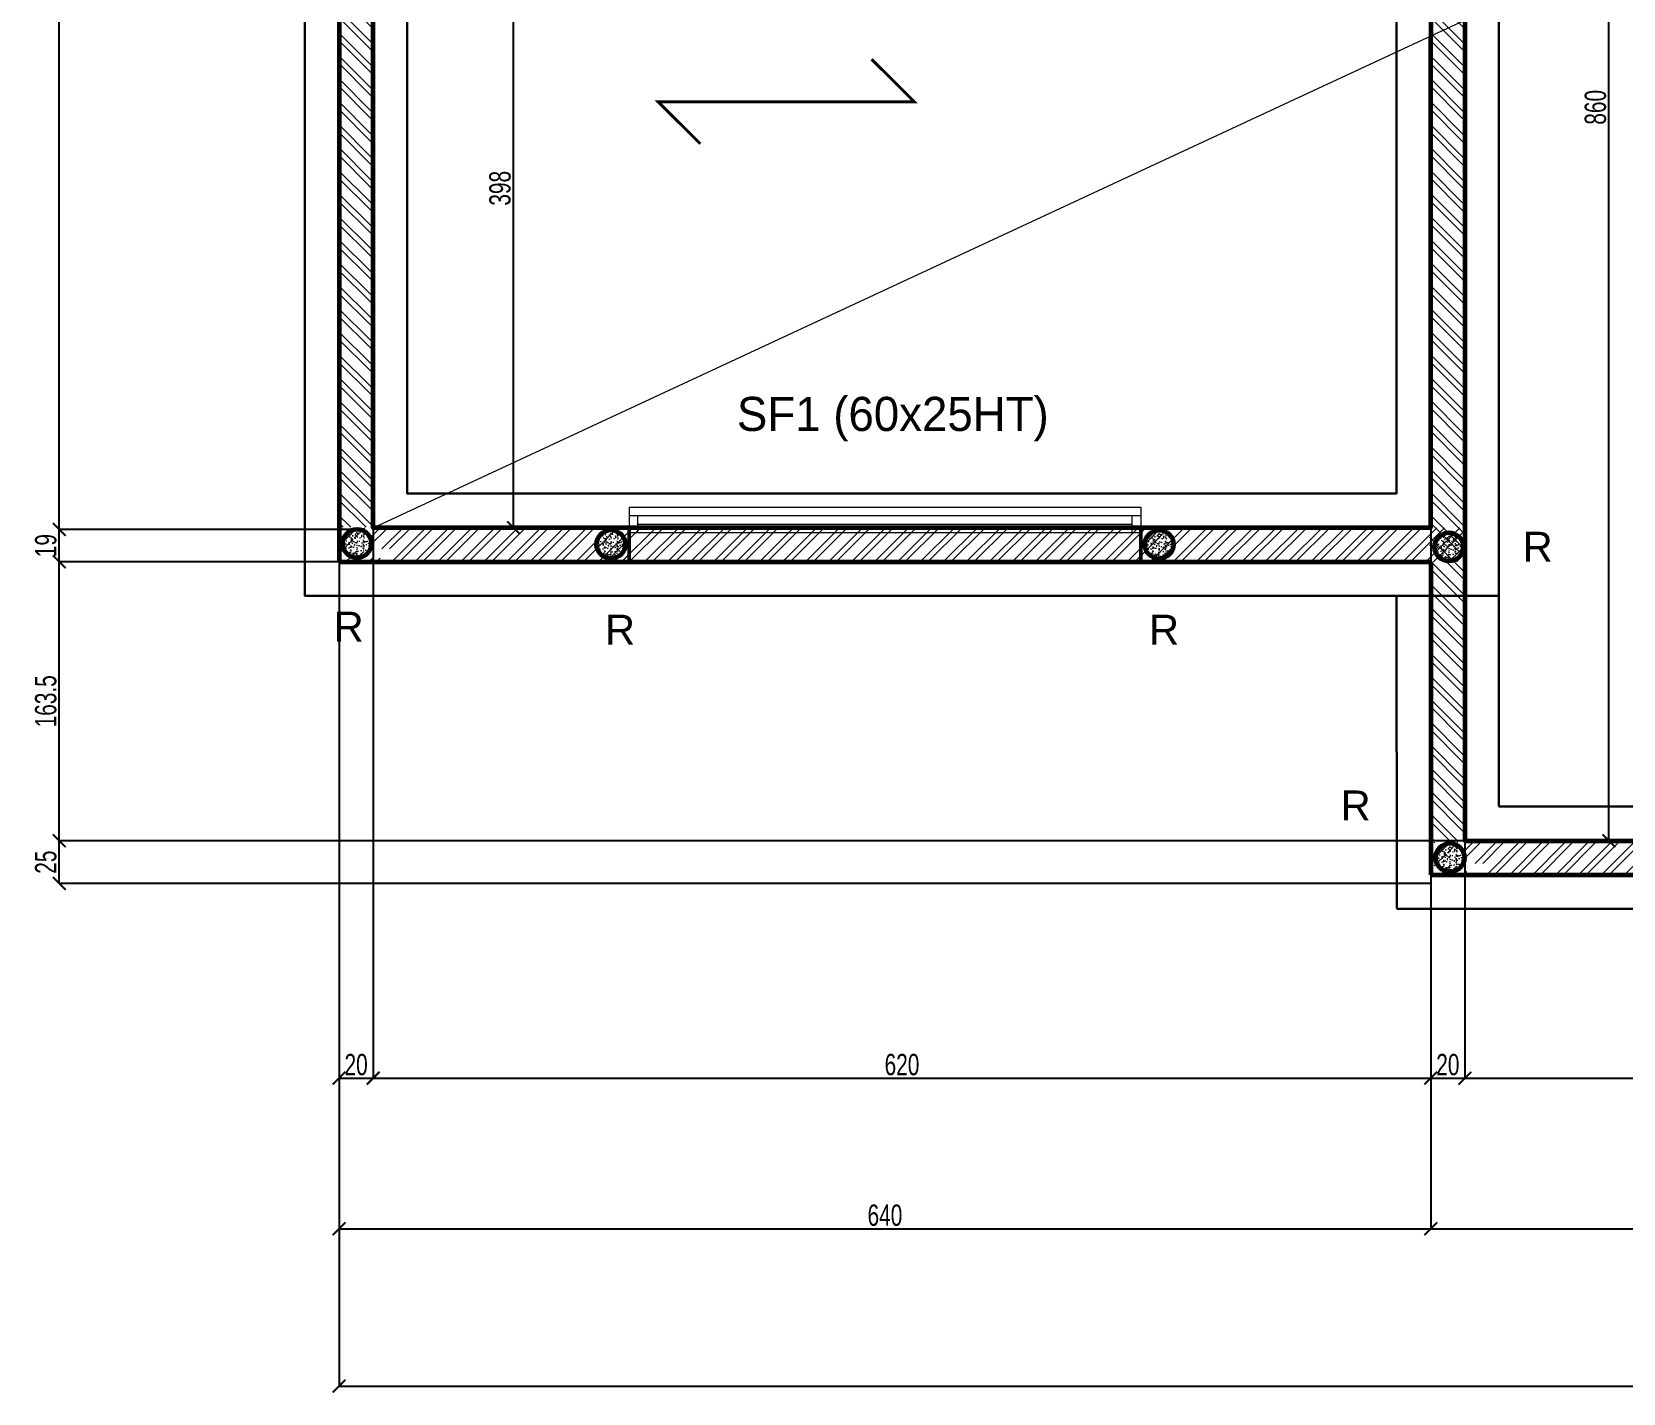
# Model space of a CAD drawing. Header units: metres. Extents: x -12536 to 12621, y -17191 to 9596.
# Drawn here: x -5412 to -4479, y 6097 to 6895 of the extents above; entities that cross this region are included whole.
import ezdxf

# ---------------------------------------------------------------- set-up
doc = ezdxf.new("R2010")
doc.units = ezdxf.units.M
doc.header["$MEASUREMENT"] = 0
doc.header["$PDMODE"] = 2
doc.header["$PDSIZE"] = 0.25
doc.linetypes.add('ACAD_ISO09W100', pattern=[45, 24, -3, 6, -3, 6, -3])
for name, color, linetype, lineweight in [('B-COT', 1, 'Continuous', 18), ('B-HAC', 8, 'Continuous', 9), ('B-HACH', 8, 'Continuous', 9), ('B-TEXT-NIVEAU', 3, 'Continuous', 20), ('B-TITRE POTEAUX', 7, 'Continuous', 60), ('B-VOILE-BA', 7, 'Continuous', 60), ('DALLE', 5, 'Continuous', 9)]:
    doc.layers.add(name, color=color, linetype=linetype, lineweight=lineweight)
for name, color, linetype in [('B-HATCH-RELEVE', 7, 'Continuous'), ('Calque commun', 7, 'Continuous'), ('Layer5', 7, 'Continuous')]:
    doc.layers.add(name, color=color, linetype=linetype)
doc.styles.add('Arial', font='arial.ttf', dxfattribs={"height": 0.128})
doc.styles.add('Century Gothic4', font='GOTHIC.TTF', dxfattribs={"height": 0.4})
doc.styles.add('TEXTE', font='arial.ttf', dxfattribs={"width": 0.7})
doc.dimstyles.new('COT 50', dxfattribs={"dimscale": 0.05, "dimtxt": 250, "dimasz": 150, "dimexe": 1, "dimexo": 2, "dimgap": 30, "dimtad": 1, "dimdec": 1, "dimrnd": 0.5, "dimzin": 12, "dimdsep": 46, "dimtxsty": 'TEXTE', "dimblk1": 'ARCHTICK', "dimblk2": 'ARCHTICK', "dimsah": 1, "dimcen": 0, "dimdle": 1.5, "dimclrd": 1, "dimclre": 1, "dimclrt": 3, "dimadec": 0, "dimazin": 0, "dimtfac": 1, "dimtdec": 1, "dimtmove": 0, "dimatfit": 3, "dimldrblk": 'ARCHTICK', "dimfxl": 1, "dimtolj": 1, "dimtzin": 0, "dimarcsym": 0})

# ---------------------------------------------------------------- blocks, each defined once
blk = doc.blocks.new('@PRES_1_$$_1-29')
at = {"layer": 'Calque commun', "color": 5, "linetype": 'Continuous', "lineweight": 5}
for p, q in [((0, 0.32), (3, 0.32)), ((3, 0.15), (0, 0.15)), ((0.05, 0.05), (0.05, 0.15)), ((0.05, 0.1), (2.95, 0.1)), ((2.95, 0.15), (2.95, 0.05)), ((3, 0.05), (0, 0.05)), ((0, 0), (3, 0))]:
    blk.add_line(p, q, dxfattribs=at)
blk = doc.blocks.new('@PRES_1_$$_1-30')
at = {"layer": 'Calque commun', "color": 7, "linetype": 'Continuous', "lineweight": 5}
blk.add_line((0, 0), (0, 0.32), dxfattribs=at)
blk = doc.blocks.new('@PRES_1_$$_1-31')
at = {"layer": 'Calque commun', "color": 7, "linetype": 'Continuous', "lineweight": 5}
blk.add_line((0, 0), (0, 0.32), dxfattribs=at)
blk = doc.blocks.new('INTER_2D_COMB11')
at = {"layer": 'Layer5', "color": 0, "linetype": 'ByBlock', "lineweight": -2}
for name in ['@PRES_1_$$_1-29', '@PRES_1_$$_1-30']:
    blk.add_blockref(name, (0, 0), dxfattribs=at)
at = {"layer": 'Layer5', "color": 0, "linetype": 'ByBlock', "lineweight": -2, "extrusion": (0, 0, -1), "xscale": -1, "yscale": -1, "zscale": -1, "rotation": 180}
blk.add_blockref('@PRES_1_$$_1-31', (-3, 0), dxfattribs=at)
blk = doc.blocks.new('PLACED_COMB11')
at = {"layer": 'Layer5', "color": 0, "linetype": 'ByBlock', "lineweight": -2}
blk.add_blockref('INTER_2D_COMB11', (0, 0), dxfattribs=at)
blk = doc.blocks.new('_ArchTick')
at = {"color": 0, "linetype": 'ByBlock', "const_width": 0.15}
blk.add_lwpolyline([(-0.5, -0.5), (0.5, 0.5)], dxfattribs=at)
blk = doc.blocks.new('*D832')
at = {"layer": 'B-HATCH-RELEVE', "color": 1, "lineweight": -2, "transparency": 16777216}
for p, q in [((-5231.76, 6647.44), (-5231.76, 6281.54)), ((-5211.76, 6647.44), (-5211.76, 6281.54)), ((-5231.84, 6281.59), (-5211.69, 6281.59))]:
    blk.add_line(p, q, dxfattribs=at)
at = {"layer": 'Defpoints', "color": 0, "transparency": 16777216}
for p in [(-5231.76, 6647.54), (-5211.76, 6647.54), (-5211.76, 6281.59)]:
    blk.add_point(p, dxfattribs=at)
at = {"layer": 'B-HATCH-RELEVE', "color": 1, "lineweight": -2, "transparency": 16777216, "xscale": 7.5, "yscale": 7.5, "zscale": 7.5, "rotation": 180}
blk.add_blockref('_ArchTick', (-5231.76, 6281.59), dxfattribs=at)
at = {"layer": 'B-HATCH-RELEVE', "color": 1, "lineweight": -2, "transparency": 16777216, "xscale": 7.5, "yscale": 7.5, "zscale": 7.5}
blk.add_blockref('_ArchTick', (-5211.76, 6281.59), dxfattribs=at)
at = {"layer": 'B-HATCH-RELEVE', "color": 3, "transparency": 16777216, "insert": (-5221.76, 6289.47), "char_height": 12.5, "attachment_point": 5, "style": 'TEXTE'}
blk.add_mtext('\\A1;20', dxfattribs=at)
blk = doc.blocks.new('*D833')
at = {"layer": 'B-HATCH-RELEVE', "color": 1, "lineweight": -2, "transparency": 16777216}
for p, q in [((-5211.76, 6647.44), (-5211.76, 6281.54)), ((-4591.76, 6604.15), (-4591.76, 6281.54)), ((-5211.84, 6281.59), (-4591.69, 6281.59))]:
    blk.add_line(p, q, dxfattribs=at)
at = {"layer": 'Defpoints', "color": 0, "transparency": 16777216}
for p in [(-5211.76, 6647.54), (-4591.76, 6604.25), (-4591.76, 6281.59)]:
    blk.add_point(p, dxfattribs=at)
at = {"layer": 'B-HATCH-RELEVE', "color": 1, "lineweight": -2, "transparency": 16777216, "xscale": 7.5, "yscale": 7.5, "zscale": 7.5, "rotation": 180}
blk.add_blockref('_ArchTick', (-5211.76, 6281.59), dxfattribs=at)
at = {"layer": 'B-HATCH-RELEVE', "color": 1, "lineweight": -2, "transparency": 16777216, "xscale": 7.5, "yscale": 7.5, "zscale": 7.5}
blk.add_blockref('_ArchTick', (-4591.76, 6281.59), dxfattribs=at)
at = {"layer": 'B-HATCH-RELEVE', "color": 3, "transparency": 16777216, "insert": (-4901.76, 6289.47), "char_height": 12.5, "attachment_point": 5, "style": 'TEXTE'}
blk.add_mtext('\\A1;620', dxfattribs=at)
blk = doc.blocks.new('*D834')
at = {"layer": 'B-HATCH-RELEVE', "color": 1, "lineweight": -2, "transparency": 16777216}
for p, q in [((-4571.76, 6608.41), (-4571.76, 6281.54)), ((-4591.76, 6604.15), (-4591.76, 6281.54)), ((-4591.84, 6281.59), (-4571.69, 6281.59))]:
    blk.add_line(p, q, dxfattribs=at)
at = {"layer": 'Defpoints', "color": 0, "transparency": 16777216}
for p in [(-4571.76, 6608.51), (-4591.76, 6604.25), (-4571.76, 6281.59)]:
    blk.add_point(p, dxfattribs=at)
at = {"layer": 'B-HATCH-RELEVE', "color": 1, "lineweight": -2, "transparency": 16777216, "xscale": 7.5, "yscale": 7.5, "zscale": 7.5, "rotation": 180}
blk.add_blockref('_ArchTick', (-4591.76, 6281.59), dxfattribs=at)
at = {"layer": 'B-HATCH-RELEVE', "color": 1, "lineweight": -2, "transparency": 16777216, "xscale": 7.5, "yscale": 7.5, "zscale": 7.5}
blk.add_blockref('_ArchTick', (-4571.76, 6281.59), dxfattribs=at)
at = {"layer": 'B-HATCH-RELEVE', "color": 3, "transparency": 16777216, "insert": (-4581.76, 6289.47), "char_height": 12.5, "attachment_point": 5, "style": 'TEXTE'}
blk.add_mtext('\\A1;20', dxfattribs=at)
blk = doc.blocks.new('*D835')
at = {"layer": 'B-HATCH-RELEVE', "color": 1, "lineweight": -2, "transparency": 16777216}
for p, q in [((-4571.76, 6608.41), (-4571.76, 6281.54)), ((-3951.76, 6584.03), (-3951.76, 6281.54)), ((-4571.84, 6281.59), (-3951.69, 6281.59))]:
    blk.add_line(p, q, dxfattribs=at)
at = {"layer": 'Defpoints', "color": 0, "transparency": 16777216}
for p in [(-4571.76, 6608.51), (-3951.76, 6584.13), (-3951.76, 6281.59)]:
    blk.add_point(p, dxfattribs=at)
at = {"layer": 'B-HATCH-RELEVE', "color": 1, "lineweight": -2, "transparency": 16777216, "xscale": 7.5, "yscale": 7.5, "zscale": 7.5, "rotation": 180}
blk.add_blockref('_ArchTick', (-4571.76, 6281.59), dxfattribs=at)
at = {"layer": 'B-HATCH-RELEVE', "color": 1, "lineweight": -2, "transparency": 16777216, "xscale": 7.5, "yscale": 7.5, "zscale": 7.5}
blk.add_blockref('_ArchTick', (-3951.76, 6281.59), dxfattribs=at)
at = {"layer": 'B-HATCH-RELEVE', "color": 3, "transparency": 16777216, "insert": (-4261.76, 6289.47), "char_height": 12.5, "attachment_point": 5, "style": 'TEXTE'}
blk.add_mtext('\\A1;620', dxfattribs=at)
blk = doc.blocks.new('*D839')
at = {"layer": 'B-HATCH-RELEVE', "color": 1, "lineweight": -2, "transparency": 16777216}
for p, q in [((-5231.76, 6584.18), (-5231.76, 6193.25)), ((-4591.76, 6400.64), (-4591.76, 6193.25)), ((-5231.84, 6193.3), (-4591.69, 6193.3))]:
    blk.add_line(p, q, dxfattribs=at)
at = {"layer": 'Defpoints', "color": 0, "transparency": 16777216}
for p in [(-5231.76, 6584.28), (-4591.76, 6400.74), (-4591.76, 6193.3)]:
    blk.add_point(p, dxfattribs=at)
at = {"layer": 'B-HATCH-RELEVE', "color": 1, "lineweight": -2, "transparency": 16777216, "xscale": 7.5, "yscale": 7.5, "zscale": 7.5, "rotation": 180}
blk.add_blockref('_ArchTick', (-5231.76, 6193.3), dxfattribs=at)
at = {"layer": 'B-HATCH-RELEVE', "color": 1, "lineweight": -2, "transparency": 16777216, "xscale": 7.5, "yscale": 7.5, "zscale": 7.5}
blk.add_blockref('_ArchTick', (-4591.76, 6193.3), dxfattribs=at)
at = {"layer": 'B-HATCH-RELEVE', "color": 3, "transparency": 16777216, "insert": (-4911.76, 6201.18), "char_height": 12.5, "attachment_point": 5, "style": 'TEXTE'}
blk.add_mtext('\\A1;640', dxfattribs=at)
blk = doc.blocks.new('*D840')
at = {"layer": 'B-HATCH-RELEVE', "color": 1, "lineweight": -2, "transparency": 16777216}
for p, q in [((-4591.76, 6400.64), (-4591.76, 6193.25)), ((-3931.76, 6400.64), (-3931.76, 6193.25)), ((-4591.84, 6193.3), (-3931.69, 6193.3))]:
    blk.add_line(p, q, dxfattribs=at)
at = {"layer": 'Defpoints', "color": 0, "transparency": 16777216}
for p in [(-4591.76, 6400.74), (-3931.76, 6400.74), (-3931.76, 6193.3)]:
    blk.add_point(p, dxfattribs=at)
at = {"layer": 'B-HATCH-RELEVE', "color": 1, "lineweight": -2, "transparency": 16777216, "xscale": 7.5, "yscale": 7.5, "zscale": 7.5, "rotation": 180}
blk.add_blockref('_ArchTick', (-4591.76, 6193.3), dxfattribs=at)
at = {"layer": 'B-HATCH-RELEVE', "color": 1, "lineweight": -2, "transparency": 16777216, "xscale": 7.5, "yscale": 7.5, "zscale": 7.5}
blk.add_blockref('_ArchTick', (-3931.76, 6193.3), dxfattribs=at)
at = {"layer": 'B-HATCH-RELEVE', "color": 3, "transparency": 16777216, "insert": (-4261.76, 6201.18), "char_height": 12.5, "attachment_point": 5, "style": 'TEXTE'}
blk.add_mtext('\\A1;660', dxfattribs=at)
blk = doc.blocks.new('*D842')
at = {"layer": 'B-HATCH-RELEVE', "color": 1, "lineweight": -2, "transparency": 16777216}
for p, q in [((-3291.76, 6716.64), (-3291.76, 6101)), ((-5231.76, 6584.18), (-5231.76, 6101)), ((-5231.84, 6101.05), (-3291.69, 6101.05))]:
    blk.add_line(p, q, dxfattribs=at)
at = {"layer": 'Defpoints', "color": 0, "transparency": 16777216}
for p in [(-3291.76, 6716.74), (-5231.76, 6584.28), (-3291.76, 6101.05)]:
    blk.add_point(p, dxfattribs=at)
at = {"layer": 'B-HATCH-RELEVE', "color": 1, "lineweight": -2, "transparency": 16777216, "xscale": 7.5, "yscale": 7.5, "zscale": 7.5, "rotation": 180}
blk.add_blockref('_ArchTick', (-5231.76, 6101.05), dxfattribs=at)
at = {"layer": 'B-HATCH-RELEVE', "color": 1, "lineweight": -2, "transparency": 16777216, "xscale": 7.5, "yscale": 7.5, "zscale": 7.5}
blk.add_blockref('_ArchTick', (-3291.76, 6101.05), dxfattribs=at)
at = {"layer": 'B-HATCH-RELEVE', "color": 3, "transparency": 16777216, "insert": (-4261.76, 6108.94), "char_height": 12.5, "attachment_point": 5, "style": 'TEXTE'}
blk.add_mtext('\\A1;1940', dxfattribs=at)
blk = doc.blocks.new('*D843')
at = {"layer": 'B-HATCH-RELEVE', "color": 1, "lineweight": -2, "transparency": 16777216}
for p, q in [((-4571.86, 6420.74), (-5395.83, 6420.74)), ((-5395.78, 6395.62), (-5395.78, 6420.81)), ((-4591.86, 6395.69), (-5395.83, 6395.69))]:
    blk.add_line(p, q, dxfattribs=at)
at = {"layer": 'Defpoints', "color": 0, "transparency": 16777216}
for p in [(-5395.78, 6420.74), (-4571.76, 6420.74), (-4591.76, 6395.69)]:
    blk.add_point(p, dxfattribs=at)
at = {"layer": 'B-HATCH-RELEVE', "color": 1, "lineweight": -2, "transparency": 16777216, "xscale": 7.5, "yscale": 7.5, "zscale": 7.5}
for p, rotation in [((-5395.78, 6420.74), 90), ((-5395.78, 6395.69), 270)]:
    blk.add_blockref('_ArchTick', p, dxfattribs=dict(at, rotation=rotation))
at = {"layer": 'B-HATCH-RELEVE', "color": 3, "transparency": 16777216, "insert": (-5403.66, 6408.22), "char_height": 12.5, "attachment_point": 5, "rotation": 90, "style": 'TEXTE'}
blk.add_mtext('\\A1;25', dxfattribs=at)
blk = doc.blocks.new('*D844')
at = {"layer": 'B-HATCH-RELEVE', "color": 1, "lineweight": -2, "transparency": 16777216}
for p, q in [((-5231.86, 6584.28), (-5395.83, 6584.28)), ((-5395.78, 6420.66), (-5395.78, 6584.35)), ((-4571.86, 6420.74), (-5395.83, 6420.74))]:
    blk.add_line(p, q, dxfattribs=at)
at = {"layer": 'Defpoints', "color": 0, "transparency": 16777216}
for p in [(-5395.78, 6584.28), (-5231.76, 6584.28), (-4571.76, 6420.74)]:
    blk.add_point(p, dxfattribs=at)
at = {"layer": 'B-HATCH-RELEVE', "color": 1, "lineweight": -2, "transparency": 16777216, "xscale": 7.5, "yscale": 7.5, "zscale": 7.5}
for p, rotation in [((-5395.78, 6584.28), 90), ((-5395.78, 6420.74), 270)]:
    blk.add_blockref('_ArchTick', p, dxfattribs=dict(at, rotation=rotation))
at = {"layer": 'B-HATCH-RELEVE', "color": 3, "transparency": 16777216, "insert": (-5403.67, 6502.51), "char_height": 12.5, "attachment_point": 5, "rotation": 90, "style": 'TEXTE'}
blk.add_mtext('\\A1;163.5', dxfattribs=at)
blk = doc.blocks.new('*D845')
at = {"layer": 'B-HATCH-RELEVE', "color": 1, "lineweight": -2, "transparency": 16777216}
for p, q in [((-5219.85, 6603.31), (-5395.83, 6603.31)), ((-5395.78, 6584.2), (-5395.78, 6603.39)), ((-5231.86, 6584.28), (-5395.83, 6584.28))]:
    blk.add_line(p, q, dxfattribs=at)
at = {"layer": 'Defpoints', "color": 0, "transparency": 16777216}
for p in [(-5395.78, 6603.31), (-5219.75, 6603.31), (-5231.76, 6584.28)]:
    blk.add_point(p, dxfattribs=at)
at = {"layer": 'B-HATCH-RELEVE', "color": 1, "lineweight": -2, "transparency": 16777216, "xscale": 7.5, "yscale": 7.5, "zscale": 7.5}
for p, rotation in [((-5395.78, 6603.31), 90), ((-5395.78, 6584.28), 270)]:
    blk.add_blockref('_ArchTick', p, dxfattribs=dict(at, rotation=rotation))
at = {"layer": 'B-HATCH-RELEVE', "color": 3, "transparency": 16777216, "insert": (-5403.66, 6593.79), "char_height": 12.5, "attachment_point": 5, "rotation": 90, "style": 'TEXTE'}
blk.add_mtext('\\A1;19', dxfattribs=at)
blk = doc.blocks.new('*D846')
at = {"layer": 'B-HATCH-RELEVE', "color": 1, "lineweight": -2, "transparency": 16777216}
for p, q in [((-5211.86, 7464.28), (-5395.83, 7464.28)), ((-5395.78, 6603.24), (-5395.78, 7464.35)), ((-5219.85, 6603.31), (-5395.83, 6603.31))]:
    blk.add_line(p, q, dxfattribs=at)
at = {"layer": 'Defpoints', "color": 0, "transparency": 16777216}
for p in [(-5395.78, 7464.28), (-5211.76, 7464.28), (-5219.75, 6603.31)]:
    blk.add_point(p, dxfattribs=at)
at = {"layer": 'B-HATCH-RELEVE', "color": 1, "lineweight": -2, "transparency": 16777216, "xscale": 7.5, "yscale": 7.5, "zscale": 7.5}
for p, rotation in [((-5395.78, 7464.28), 90), ((-5395.78, 6603.31), 270)]:
    blk.add_blockref('_ArchTick', p, dxfattribs=dict(at, rotation=rotation))
at = {"layer": 'B-HATCH-RELEVE', "color": 3, "transparency": 16777216, "insert": (-5403.66, 7033.79), "char_height": 12.5, "attachment_point": 5, "rotation": 90, "style": 'TEXTE'}
blk.add_mtext('\\A1;861', dxfattribs=at)
blk = doc.blocks.new('*D849')
at = {"layer": 'B-HATCH-RELEVE', "color": 1, "lineweight": -2, "transparency": 16777216}
for p, q in [((-4571.66, 7280.74), (-4487.29, 7280.74)), ((-4487.34, 6420.66), (-4487.34, 7280.81)), ((-4571.66, 6420.74), (-4487.29, 6420.74))]:
    blk.add_line(p, q, dxfattribs=at)
at = {"layer": 'Defpoints', "color": 0, "transparency": 16777216}
for p in [(-4571.76, 7280.74), (-4487.34, 7280.74), (-4571.76, 6420.74)]:
    blk.add_point(p, dxfattribs=at)
at = {"layer": 'B-HATCH-RELEVE', "color": 1, "lineweight": -2, "transparency": 16777216, "xscale": 7.5, "yscale": 7.5, "zscale": 7.5}
for p, rotation in [((-4487.34, 7280.74), 90), ((-4487.34, 6420.74), 270)]:
    blk.add_blockref('_ArchTick', p, dxfattribs=dict(at, rotation=rotation))
at = {"layer": 'B-HATCH-RELEVE', "color": 3, "transparency": 16777216, "insert": (-4495.22, 6850.74), "char_height": 12.5, "attachment_point": 5, "rotation": 90, "style": 'TEXTE'}
blk.add_mtext('\\A1;860', dxfattribs=at)
blk = doc.blocks.new('*D889')
at = {"layer": 'B-HATCH-RELEVE', "color": 1, "lineweight": -2, "transparency": 16777216}
for p, q in [((-5211.66, 7002.27), (-5129.45, 7002.27)), ((-5129.5, 6604.2), (-5129.5, 7002.35)), ((-5211.66, 6604.28), (-5129.45, 6604.28))]:
    blk.add_line(p, q, dxfattribs=at)
at = {"layer": 'Defpoints', "color": 0, "transparency": 16777216}
for p in [(-5211.76, 7002.27), (-5129.5, 7002.27), (-5211.76, 6604.28)]:
    blk.add_point(p, dxfattribs=at)
at = {"layer": 'B-HATCH-RELEVE', "color": 1, "lineweight": -2, "transparency": 16777216, "xscale": 7.5, "yscale": 7.5, "zscale": 7.5}
for p, rotation in [((-5129.5, 7002.27), 90), ((-5129.5, 6604.28), 270)]:
    blk.add_blockref('_ArchTick', p, dxfattribs=dict(at, rotation=rotation))
at = {"layer": 'B-HATCH-RELEVE', "color": 3, "transparency": 16777216, "insert": (-5137.39, 6803.28), "char_height": 12.5, "attachment_point": 5, "rotation": 90, "style": 'TEXTE'}
blk.add_mtext('\\A1;398', dxfattribs=at)

msp = doc.modelspace()

# ---------------------------------------------------------------- hatches: boundary and pattern name
at = {"layer": 'B-HAC'}
h = msp.add_hatch(dxfattribs=at)
h.set_pattern_fill('ANSI32', color=256, angle=-90)
h.set_pattern_definition([(315, (86872.15, 70346.331), (6.7351921, 6.7351921), []), (315, (86872.15, 70341.84), (6.7351921, 6.7351921), [])])
h.paths.add_polyline_path([(-5212.521, 7463.629), (-5212.597, 6604.547), (-5232.597, 6604.547), (-5232.521, 7463.629)])
h.paths.add_polyline_path([(-5230.436, 7444.467), (-5224.927, 7444.393), (-5224.927, 7434.049), (-5230.436, 7434.124)], flags=16)
h.paths.add_polyline_path([(-5226.526, 7456.625), (-5218.693, 7456.669), (-5218.667, 7447.397), (-5226.5, 7447.353)], flags=16)
h = msp.add_hatch(dxfattribs=at)
h.set_pattern_fill('ANSI32', color=256, angle=-90)
h.set_pattern_definition([(315, (87512.149, 70346.331), (6.7351921, 6.7351921), []), (315, (87512.149, 70341.84), (6.7351921, 6.7351921), [])])
h.paths.add_polyline_path([(-4572.522, 7463.629), (-4572.598, 6421.073), (-4592.598, 6421.073), (-4592.522, 7463.629)])
h.paths.add_polyline_path([(-4590.436, 7444.467), (-4584.928, 7444.393), (-4584.928, 7434.049), (-4590.436, 7434.124)], flags=16)
h.paths.add_polyline_path([(-4586.527, 7456.625), (-4578.694, 7456.669), (-4578.668, 7447.397), (-4586.501, 7447.353)], flags=16)
h = msp.add_hatch(dxfattribs=at)
h.set_pattern_fill('ANSI32', color=256)
h.set_pattern_definition([(45, (-68113.306, 98688.957), (-6.7351921, 6.7351921), []), (45, (-68108.816, 98688.957), (-6.7351921, 6.7351921), [])])
h.paths.add_polyline_path([(-5230.605, 6604.286), (-4571.762, 6604.21), (-4571.762, 6584.21), (-5230.605, 6584.286)])
h.paths.add_polyline_path([(-5211.443, 6586.372), (-5211.368, 6591.88), (-5201.025, 6591.88), (-5201.1, 6586.372)], flags=16)
h.paths.add_polyline_path([(-5223.6, 6590.281), (-5223.645, 6598.114), (-5214.373, 6598.14), (-5214.328, 6590.307)], flags=16)
h = msp.add_hatch(dxfattribs=at)
h.set_pattern_fill('ANSI32', color=256)
h.set_pattern_definition([(45, (-67472.439, 98504.574), (-6.7351921, 6.7351921), []), (45, (-67467.9485, 98504.574), (-6.7351921, 6.7351921), [])])
h.paths.add_polyline_path([(-4589.738, 6419.903), (-3930.894, 6419.827), (-3930.894, 6399.827), (-4589.738, 6399.903)])
h.paths.add_polyline_path([(-4570.576, 6401.988), (-4570.501, 6407.496), (-4560.158, 6407.496), (-4560.232, 6401.988)], flags=16)
h.paths.add_polyline_path([(-4582.733, 6405.897), (-4582.777, 6413.73), (-4573.506, 6413.756), (-4573.461, 6405.923)], flags=16)
at = {"layer": 'B-HACH', "ltscale": 0.225}
h = msp.add_hatch(dxfattribs=at)
h.set_pattern_fill('AR-CONC', color=256, scale=0.028, style=0)
h.set_pattern_definition([(50, (2713.3438, 17931.491), (5.1011707, -0.4462944), [0.5334, -5.8674]), (355, (2713.344, 17931.491), (-0.9867991, 5.349586), [0.42672, -4.69392]), (100.451, (2713.769, 17931.4536), (4.11439, 4.9032673), [0.45332, -4.98652]), (46.1842, (2713.344, 17932.913), (7.5902131, -1.1771852), [0.8001, -8.8011]), (96.6356, (2713.976, 17932.815), (6.6473186, 6.9279156), [0.67998, -7.47978]), (351.184, (2713.344, 17932.913), (6.647329, 6.9279033), [0.64008, -7.04088]), (21, (2714.055, 17932.5576), (4.2452166, -2.8634345), [0.5334, -5.8674]), (326, (2714.055, 17932.5576), (1.7304568, 5.157263), [0.42672, -4.69392]), (71.4514, (2714.4087, 17932.319), (5.9756617, 2.29384), [0.45332, -4.98652]), (37.5, (2713.3438, 17931.4908), (0.0864809, 2.3675411), [0, -4.637024, 0, -4.76504, 0, -4.7117]), (7.5, (2713.3438, 17931.4908), (1.87095055, 2.8050561), [0, -2.716784, 0, -4.530344, 0, -1.79578]), (327.5, (2711.7578, 17931.4908), (3.79653666, -0.16040483), [0, -1.778, 0, -5.54736, 0, -7.36092]), (317.5, (2711.0466, 17931.4908), (4.1476171, 0.71194175), [0, -2.3114, 0, -3.684016, 0, -5.22732])])
h.paths.add_polyline_path([(-5212.843, 6595.028, 1), (-5229.643, 6595.028, 1)])
h = msp.add_hatch(dxfattribs=at)
h.set_pattern_fill('AR-CONC', color=256, scale=0.028, style=0)
h.set_pattern_definition([(50, (2862.2338, 17931.021), (5.1011707, -0.4462944), [0.5334, -5.8674]), (355, (2862.234, 17931.021), (-0.9867991, 5.349586), [0.42672, -4.69392]), (100.451, (2862.659, 17930.984), (4.11439, 4.9032673), [0.45332, -4.98652]), (46.1842, (2862.234, 17932.4435), (7.5902131, -1.1771852), [0.8001, -8.8011]), (96.6356, (2862.866, 17932.345), (6.6473186, 6.9279156), [0.67998, -7.47978]), (351.184, (2862.234, 17932.4435), (6.647329, 6.9279033), [0.64008, -7.04088]), (21, (2862.945, 17932.088), (4.2452166, -2.8634345), [0.5334, -5.8674]), (326, (2862.945, 17932.088), (1.7304568, 5.157263), [0.42672, -4.69392]), (71.4514, (2863.2987, 17931.8492), (5.9756617, 2.29384), [0.45332, -4.98652]), (37.5, (2862.2338, 17931.021), (0.0864809, 2.3675411), [0, -4.637024, 0, -4.76504, 0, -4.7117]), (7.5, (2862.2338, 17931.021), (1.87095055, 2.8050561), [0, -2.716784, 0, -4.530344, 0, -1.79578]), (327.5, (2860.6478, 17931.021), (3.79653666, -0.16040483), [0, -1.778, 0, -5.54736, 0, -7.36092]), (317.5, (2859.9366, 17931.021), (4.1476171, 0.71194175), [0, -2.3114, 0, -3.684016, 0, -5.22732])])
h.paths.add_polyline_path([(-5063.953, 6594.558, 1), (-5080.753, 6594.558, 1)])
h = msp.add_hatch(dxfattribs=at)
h.set_pattern_fill('AR-CONC', color=256, scale=0.028, style=0)
h.set_pattern_definition([(50, (3183.5886, 17930.955), (5.1011707, -0.4462944), [0.5334, -5.8674]), (355, (3183.5886, 17930.955), (-0.9867991, 5.349586), [0.42672, -4.69392]), (100.451, (3184.0137, 17930.918), (4.11439, 4.9032673), [0.45332, -4.98652]), (46.1842, (3183.5886, 17932.3775), (7.5902131, -1.1771852), [0.8001, -8.8011]), (96.6356, (3184.221, 17932.2794), (6.6473186, 6.9279156), [0.67998, -7.47978]), (351.184, (3183.589, 17932.3775), (6.647329, 6.9279033), [0.64008, -7.04088]), (21, (3184.3, 17932.022), (4.2452166, -2.8634345), [0.5334, -5.8674]), (326, (3184.3, 17932.022), (1.7304568, 5.157263), [0.42672, -4.69392]), (71.4514, (3184.6536, 17931.7833), (5.9756617, 2.29384), [0.45332, -4.98652]), (37.5, (3183.5886, 17930.955), (0.0864809, 2.3675411), [0, -4.637024, 0, -4.76504, 0, -4.7117]), (7.5, (3183.5886, 17930.955), (1.87095055, 2.8050561), [0, -2.716784, 0, -4.530344, 0, -1.79578]), (327.5, (3182.0027, 17930.955), (3.79653666, -0.16040483), [0, -1.778, 0, -5.54736, 0, -7.36092]), (317.5, (3181.2915, 17930.955), (4.1476171, 0.71194175), [0, -2.3114, 0, -3.684016, 0, -5.22732])])
h.paths.add_polyline_path([(-4742.599, 6594.492, 1), (-4759.399, 6594.492, 1)])
h = msp.add_hatch(dxfattribs=at)
h.set_pattern_fill('AR-CONC', color=256, scale=0.028, style=0)
h.set_pattern_definition([(50, (3353.491, 17929.4807), (5.1011707, -0.4462944), [0.5334, -5.8674]), (355, (3353.491, 17929.4807), (-0.9867991, 5.349586), [0.42672, -4.69392]), (100.451, (3353.916, 17929.4435), (4.11439, 4.9032673), [0.45332, -4.98652]), (46.1842, (3353.491, 17930.903), (7.5902131, -1.1771852), [0.8001, -8.8011]), (96.6356, (3354.123, 17930.805), (6.6473186, 6.9279156), [0.67998, -7.47978]), (351.184, (3353.491, 17930.903), (6.647329, 6.9279033), [0.64008, -7.04088]), (21, (3354.202, 17930.5475), (4.2452166, -2.8634345), [0.5334, -5.8674]), (326, (3354.202, 17930.5475), (1.7304568, 5.157263), [0.42672, -4.69392]), (71.4514, (3354.556, 17930.309), (5.9756617, 2.29384), [0.45332, -4.98652]), (37.5, (3353.4908, 17929.4807), (0.0864809, 2.3675411), [0, -4.637024, 0, -4.76504, 0, -4.7117]), (7.5, (3353.4908, 17929.4807), (1.87095055, 2.8050561), [0, -2.716784, 0, -4.530344, 0, -1.79578]), (327.5, (3351.9048, 17929.4807), (3.79653666, -0.16040483), [0, -1.778, 0, -5.54736, 0, -7.36092]), (317.5, (3351.1936, 17929.4807), (4.1476171, 0.71194175), [0, -2.3114, 0, -3.684016, 0, -5.22732])])
h.paths.add_polyline_path([(-4572.696, 6593.017, 1), (-4589.496, 6593.017, 1)])
h = msp.add_hatch(dxfattribs=at)
h.set_pattern_fill('AR-CONC', color=256, scale=0.028, style=0)
h.set_pattern_definition([(50, (3354.0925, 17747.323), (5.1011707, -0.4462944), [0.5334, -5.8674]), (355, (3354.0925, 17747.323), (-0.9867991, 5.349586), [0.42672, -4.69392]), (100.451, (3354.5176, 17747.2857), (4.11439, 4.9032673), [0.45332, -4.98652]), (46.1842, (3354.0925, 17748.7453), (7.5902131, -1.1771852), [0.8001, -8.8011]), (96.6356, (3354.725, 17748.647), (6.6473186, 6.9279156), [0.67998, -7.47978]), (351.184, (3354.0925, 17748.745), (6.647329, 6.9279033), [0.64008, -7.04088]), (21, (3354.8037, 17748.3897), (4.2452166, -2.8634345), [0.5334, -5.8674]), (326, (3354.8037, 17748.3897), (1.7304568, 5.157263), [0.42672, -4.69392]), (71.4514, (3355.1574, 17748.151), (5.9756617, 2.29384), [0.45332, -4.98652]), (37.5, (3354.0925, 17747.323), (0.0864809, 2.3675411), [0, -4.637024, 0, -4.76504, 0, -4.7117]), (7.5, (3354.0925, 17747.323), (1.87095055, 2.8050561), [0, -2.716784, 0, -4.530344, 0, -1.79578]), (327.5, (3352.5065, 17747.323), (3.79653666, -0.16040483), [0, -1.778, 0, -5.54736, 0, -7.36092]), (317.5, (3351.7953, 17747.323), (4.1476171, 0.71194175), [0, -2.3114, 0, -3.684016, 0, -5.22732])])
h.paths.add_polyline_path([(-4572.095, 6410.86, 1), (-4588.895, 6410.86, 1)])

# ---------------------------------------------------------------- linework, layer by layer
at = {"layer": 'B-COT', "color": 6, "linetype": 'ACAD_ISO09W100', "lineweight": 50}
msp.add_lwpolyline([(-5061.761, 6604.276), (-4761.761, 6604.276), (-4761.761, 6584.277), (-5061.761, 6584.277)], close=True, dxfattribs=at)
at = {"layer": 'B-TEXT-NIVEAU', "color": 6}
msp.add_line((-5211.761, 6604.276), (-4353.564, 7003.436, -34.014), dxfattribs=at)
at = {"layer": 'B-VOILE-BA', "color": 2, "lineweight": 30}
for p, q in [((-4611.729, 6381.308), (-4611.894, 6564.195)), ((-4551.782, 6440.752), (-4551.895, 6564.25)), ((-4551.782, 6440.752), (-3972.031, 6440.751)), ((-4611.229, 6380.808), (-3911.976, 6380.719))]:
    msp.add_line(p, q, dxfattribs=at)
for points in [[(-5251.759, 7504.277), (-4551.755, 7504.277), (-4551.895, 6564.25), (-5251.761, 6564.278)], [(-5191.759, 7444.277), (-4611.764, 7444.277), (-4611.886, 6624.252), (-5191.761, 6624.276)]]:
    msp.add_lwpolyline(points, close=True, dxfattribs=at)
at = {"layer": 'B-VOILE-BA'}
msp.add_lwpolyline([(-4591.803, 7180.854), (-4591.889, 6604.251), (-5211.761, 6604.276), (-5211.759, 7464.277)], dxfattribs=at)
msp.add_polyline3d([(-4571.762, 7180.854, 0), (-4571.762, 6420.737, 0), (-4411.762, 6420.737, 0), (-4411.762, 6400.738, 0)], dxfattribs=at)
for centre in [(-5221.243, 6595.028), (-5072.353, 6594.558), (-4750.999, 6594.492), (-4581.096, 6593.017), (-4580.495, 6410.86)]:
    msp.add_circle(centre, 8.4, dxfattribs=at)
at = {"layer": 'B-VOILE-BA', "color": 2, "lineweight": 30}
msp.add_arc((-4611.229, 6381.308), 0.5, 180.051979, 269.992658, dxfattribs=at)
at = {"layer": 'B-VOILE-BA'}
for points, invisible_edges in [([(-4591.761, 7300.738), (-5231.761, 7484.277), (-5231.761, 6584.277)], 13), ([(-4591.761, 7300.738), (-5231.761, 6584.277), (-4591.761, 6584.277)], 13), ([(-3951.762, 7300.738), (-4591.761, 7300.738), (-3931.762, 6716.738)], 14), ([(-4591.761, 7300.738), (-4591.761, 6584.277), (-3931.762, 6716.738)], 15), ([(-3931.762, 6400.738), (-3931.762, 6716.738), (-4591.761, 6584.277)], 14), ([(-4591.761, 6584.277), (-4591.761, 6400.738), (-3931.762, 6400.738)], 12)]:
    msp.add_3dface(points, dxfattribs=dict(at, invisible_edges=invisible_edges))
at = {"layer": 'Calque commun', "color": 12, "linetype": 'Continuous', "lineweight": 20}
for p, q in [((-4591.761, 6604.251), (-4591.761, 7325.738)), ((-5211.761, 6604.251), (-5061.761, 6604.276)), ((-5061.761, 6604.276), (-5061.761, 6584.277)), ((-4761.761, 6584.277), (-4761.761, 6604.276)), ((-4761.761, 6604.276), (-4591.761, 6604.251))]:
    msp.add_line(p, q, dxfattribs=at)
at = {"layer": 'DALLE', "const_width": 1.68}
msp.add_lwpolyline([(-4919.571, 6878.912), (-4894.638, 6854), (-5044.739, 6854), (-5019.98, 6829.262)], dxfattribs=at)

# ---------------------------------------------------------------- block references
at = {"layer": 'Calque commun', "color": 0, "linetype": 'ByBlock', "lineweight": -2, "extrusion": (0, 0, -1), "xscale": -100, "yscale": -100, "zscale": -100}
msp.add_blockref('PLACED_COMB11', (5061.761, 6616.277), dxfattribs=at)

# ---------------------------------------------------------------- texts
at = {"layer": 'B-TITRE POTEAUX', "style": 'Arial'}
for p in [(-4537.95, 6584.397, -34.014), (-5234.965, 6537.505, -34.014), (-5075.873, 6535.773, -34.014), (-4756.956, 6535.773, -34.014), (-4644.651, 6432.73, -34.014)]:
    msp.add_text('R', height=17.5, dxfattribs=at).set_placement(p)
at = {"layer": 'B-VOILE-BA', "style": 'Century Gothic4'}
msp.add_text('SF1 (60x25HT)', height=20, dxfattribs=at).set_placement((-4998.532, 6660.99))

# ---------------------------------------------------------------- dimensions: what is measured, and where the dimension line sits
at = {"layer": 'B-HATCH-RELEVE'}
for base, p1, p2, picture, middle in [((-5395.779, 7464.277), (-5219.754, 6603.312), (-5211.759, 7464.277), '*D846', (-5403.661, 7033.794)), ((-5395.779, 6603.312), (-5231.761, 6584.277), (-5219.754, 6603.312), '*D845', (-5403.661, 6593.794)), ((-5395.779, 6584.277), (-4571.762, 6420.737), (-5231.761, 6584.277), '*D844', (-5403.666, 6502.507))]:
    dim = msp.add_linear_dim(base=base, p1=p1, p2=p2, angle=90, dimstyle='COT 50', override={"dimtmove": 1}, dxfattribs=at)
    dim.commit()
    dim.dimension.update_dxf_attribs({"geometry": picture, "text_midpoint": middle})
for base, p1, p2, picture, middle in [((-4487.341, 7280.738), (-4571.762, 6420.737), (-4571.762, 7280.738), '*D849', (-4495.223, 6850.738)), ((-5129.5, 7002.274), (-5211.761, 6604.276), (-5211.76, 7002.274), '*D889', (-5137.386, 6803.275)), ((-5395.779, 6420.737), (-4591.761, 6395.694), (-4571.762, 6420.737), '*D843', (-5403.661, 6408.216))]:
    dim = msp.add_linear_dim(base=base, p1=p1, p2=p2, angle=90, dimstyle='COT 50', dxfattribs=at)
    dim.commit()
    dim.dimension.update_dxf_attribs({"geometry": picture, "text_midpoint": middle})
for base, p1, p2, picture, middle in [((-3291.763, 6101.053), (-5231.761, 6584.277), (-3291.763, 6716.738), '*D842', (-4261.762, 6108.935)), ((-5211.761, 6281.586), (-5231.761, 6647.541), (-5211.761, 6647.541), '*D832', (-5221.761, 6289.468)), ((-4591.761, 6193.298), (-5231.761, 6584.277), (-4591.761, 6400.738), '*D839', (-4911.761, 6201.18))]:
    dim = msp.add_linear_dim(base=base, p1=p1, p2=p2, dimstyle='COT 50', dxfattribs=at)
    dim.commit()
    dim.dimension.update_dxf_attribs({"geometry": picture, "text_midpoint": middle})
for base, p1, p2, picture, middle in [((-4591.761, 6281.586), (-5211.761, 6647.541), (-4591.761, 6604.251), '*D833', (-4901.761, 6289.468)), ((-4571.762, 6281.586), (-4591.761, 6604.251), (-4571.762, 6608.51), '*D834', (-4581.761, 6289.468)), ((-3951.762, 6281.586), (-4571.762, 6608.51), (-3951.762, 6584.127), '*D835', (-4261.762, 6289.468)), ((-3931.762, 6193.298), (-4591.761, 6400.738), (-3931.762, 6400.738), '*D840', (-4261.762, 6201.18))]:
    dim = msp.add_linear_dim(base=base, p1=p1, p2=p2, dimstyle='COT 50', override={"dimtmove": 1}, dxfattribs=at)
    dim.commit()
    dim.dimension.update_dxf_attribs({"geometry": picture, "text_midpoint": middle})

doc.saveas('drawing.dxf')
